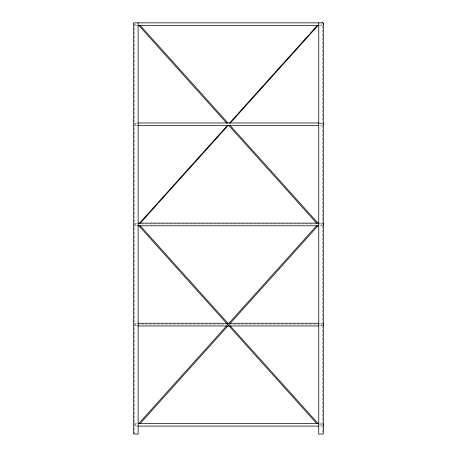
<?xml version="1.0" encoding="UTF-8"?>
<svg xmlns="http://www.w3.org/2000/svg" width="457" height="457" viewBox="0 0 457 457"><rect width="100%" height="100%" fill="white"/><g stroke="black" fill="none" stroke-linecap="round" stroke-linejoin="round"><path stroke-width="0.34" stroke-dasharray="2.29 1.71" d="M227.575 324.79L228.529 323.733M228.814 324.944L229.768 323.887M134.884 25.541L135.152 23.924M134.347 123.253L137.466 122.984M134.884 125.675L135.421 123.796L137.557 123.796M134.347 223.393L137.466 223.125M134.884 225.809L135.421 223.93L321.448 223.93L321.985 225.809M322.522 125.407L319.14 125.675M134.347 323.527L137.466 323.259M134.884 325.95L135.421 324.064L321.448 324.064L321.985 325.95M322.522 225.541L319.14 225.809M134.347 423.668L137.466 423.399M134.884 426.084L135.421 424.205L137.557 424.205M322.522 325.681L319.14 325.95M322.522 425.815L319.14 426.084M137.728 25.541L134.347 25.272M319.14 25.541L322.522 25.272L322.522 433.167M319.397 122.984L322.522 123.253M319.306 123.796L321.448 123.796L321.985 125.675M137.728 125.675L134.347 125.407M319.397 223.125L322.522 223.393M322.522 223.816L323.465 223.816M137.728 225.809L134.347 225.541M319.397 323.259L322.522 323.527M322.522 323.95L323.465 323.95M137.728 325.95L134.347 325.681M319.397 423.399L322.522 423.668M322.522 424.09L323.465 424.09M319.306 424.205L321.448 424.205L321.985 426.084M137.728 426.084L134.347 425.815M321.985 25.541L321.717 23.924M228.334 323.733L229.288 324.79M227.1 323.887L228.054 324.944M134.347 23.833L134.347 433.882"/><path stroke-width="0.69" d="M139.328 223.41L227.477 125.389M229.385 123.27L317.535 25.255M140.185 223.222L228.334 125.201M230.242 123.082L317.918 25.598M138.951 423.342L226.621 325.852M229.008 323.202L316.678 225.718M140.185 423.496L228.334 325.475M230.242 323.356L318.392 225.341M318.757 22.85L318.757 434.15L323.328 433.882L323.328 23.118M322.791 22.85L322.254 22.85M133.81 22.85L323.059 22.85M138.18 25.541L318.683 25.541M138.18 122.984L318.683 122.984M138.18 125.675L318.683 125.675M138.18 223.125L318.683 223.125M138.18 225.809L318.683 225.809M138.18 323.259L318.683 323.259M138.18 325.95L318.683 325.95M138.18 423.399L318.683 423.399M138.18 426.084L318.683 426.084M138.105 22.85L138.105 434.15L133.535 433.882L133.535 23.118M140.185 25.443L227.86 122.927M230.242 125.578L317.918 223.067M138.951 25.598L226.621 123.082M228.529 125.201L316.678 223.222M140.185 225.718L227.86 323.202M230.242 325.852L317.918 423.342M138.471 225.341L226.621 323.356M228.529 325.475L316.678 423.496M323.465 23.541L323.465 24.724M323.465 123.676L323.465 124.858M323.465 223.816L323.465 224.993M323.465 323.95L323.465 325.133M323.465 424.09L323.465 425.267"/></g></svg>
